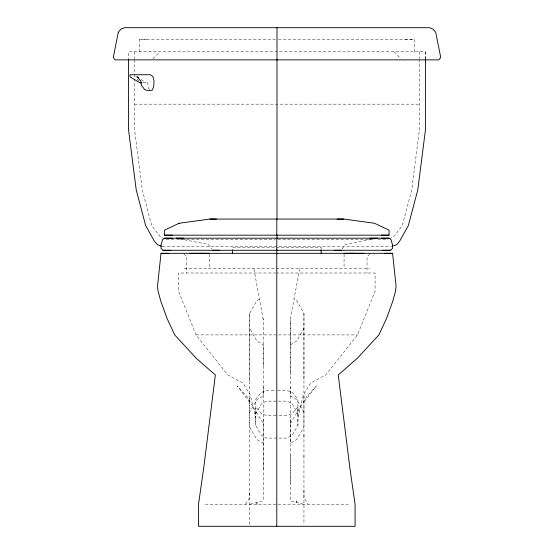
<?xml version="1.0" encoding="UTF-8"?>
<svg xmlns="http://www.w3.org/2000/svg" width="554" height="554" viewBox="0 0 554 554"><rect width="100%" height="100%" fill="white"/><g stroke="black" fill="none" stroke-linecap="round" stroke-linejoin="round"><path stroke-width="0.42" stroke-dasharray="2.77 2.08" d="M249.646 524.596L249.646 490.512M249.646 398.063L249.646 426.919L256.924 439.578L263.226 443.235M249.646 380.986L249.646 313.384L256.924 300.51L259.549 298.959M297.913 418.928L297.913 425.347L292.214 435.25L287.311 438.096L266.287 438.096L261.377 435.25L255.685 425.347L255.685 399.157L261.356 392.467L266.259 390.542L275.989 390.542M256.924 502.36L256.924 504.195L256.924 500.913M263.226 469.162L263.226 419.053M263.226 386.997L263.226 395.985L256.924 399.642L249.646 412.301M263.226 365.633L263.226 344.844L256.924 341.132L249.646 328.252M263.226 319.478L253.843 268.648M290.372 482.679L290.372 453.774M290.372 434.461L290.372 443.235L296.674 439.578L303.952 426.919L303.952 394.49M290.372 432.515L290.372 319.478M296.674 502.36L296.674 500.913L296.674 504.195M297.913 408.111L297.913 417.564L303.294 395.168L310.572 383.084L325.752 375.03L357.489 334.9L375.079 291.286L375.079 273.011L276.799 273.011M303.952 455.769L303.952 497.527L307.982 504.195M303.952 436.725L303.952 313.384L296.674 300.51L294.049 298.959M414.621 51.806L414.621 39.729L277.859 39.729M425.465 59.056L425.465 51.806L128.535 51.806L128.535 59.056M299.756 268.648L290.372 318.481L290.372 375.03M303.952 328.252L296.674 341.132L290.372 344.844M255.685 413.873L261.377 403.97L266.287 401.124L287.311 401.124L292.214 403.97L297.913 413.873M290.372 423.519L306.75 396.449L316.473 385.813L303.952 402.259M245.616 504.195L249.646 497.527L249.646 313.384M342.026 248.981L345.419 244.397L373.902 238.857M297.913 406.885L292.242 413.575L287.339 415.507L276.799 415.507M369.864 253.912L367.018 256.904L367.018 273.011M153.042 58.717L159.947 51.806M389.192 238.802L393.569 236.911L402.273 225.63L411.705 190.091L419.42 129.705L419.42 59.597M250.29 504.195L263.226 500.788L263.226 318.481M139.379 51.806L139.379 39.729L275.276 39.729M139.379 39.729L148.881 39.729M405.119 39.729L414.621 39.729M142.468 82.802L147.71 82.802L148.403 87.823L150.182 90.655M134.58 104.166L419.42 104.166M166.262 239.432L176.103 239.432M176.948 239.432L275.276 239.432M277.866 239.432L375.01 239.432M377.897 239.432L387.738 239.432M162.447 246.475L391.553 246.475M184.219 268.648L369.38 268.648M276.003 273.011L178.52 273.011L178.52 291.286L196.109 334.9L227.846 375.03L243.019 383.084L250.304 395.168L255.685 417.564L255.685 408.111M196.109 334.9L357.489 334.9M277.609 390.542L287.339 390.542L292.242 392.467L297.913 399.157L297.913 425.347M275.989 415.507L266.259 415.507L261.356 413.575L255.685 406.885M205.292 504.195L348.307 504.195M179.662 238.857L208.152 244.397L211.545 248.981M303.308 504.195L290.372 500.788L290.372 419.053M164.808 238.802L160.431 236.911L151.727 225.63L142.295 190.091L134.58 129.705L134.58 79.506M141.152 79.547L145.861 82.802M139.22 80.898L137.302 79.464L135.903 76.258M394.053 51.806L400.957 58.717M183.727 253.912L186.573 256.904L186.573 273.011M249.646 402.259L237.126 385.813L246.849 396.449L263.226 423.519M303.952 412.301L296.674 399.642L290.372 395.985L290.372 386.997M425.465 51.806L425.465 58.731M419.42 51.806L419.42 58.731M344.069 254.168L344.069 268.648M321.133 249.002L321.133 247.278L232.458 247.278L232.458 249.002M303.952 313.384L303.952 380.986M303.952 434.738L303.952 457.549M303.952 490.512L303.952 524.596M255.685 418.928L255.685 425.347M209.53 254.168L209.53 268.648M134.58 51.806L134.58 58.731M134.58 59.597L134.58 78.64"/><path stroke-width="0.83" d="M276.314 250.297L276.785 250.297L276.785 238.213M276.799 235.194L276.799 219.079M277 59.867L277 27.7M381.277 235.194L389.046 235.18L389.046 230.145L374.462 223.255L343.792 219.065L209.807 219.065L179.136 223.255M168.859 253.317L161.006 253.323L157.502 286.314L158.105 291.286L160.729 300.961L167.066 318.481L174.759 334.969L196.109 358.119L215.354 374.982L203.637 468.566L198.526 504.195L198.526 526.3L355.072 526.3L355.072 504.195L349.962 468.566L338.245 374.982L357.489 358.119L378.839 334.969L386.533 318.481L392.869 300.961L395.494 291.286L396.096 286.314L392.585 253.323L384.739 253.317M382.786 250.297L390.591 250.283L392.578 248.303L392.578 245.131L391.02 239.688L389.046 238.199L164.517 238.199L162.544 239.688L160.992 245.131L160.985 248.303L162.973 250.283L170.784 250.297M179.143 223.255L164.552 230.145L164.552 235.18L172.329 235.194M392.274 246.232L396.588 244.736L399.607 241.212L408.319 225.63L417.751 190.091L425.465 129.705L425.465 59.597M375.57 238.532L377.253 238.206L369.767 238.213M337.13 219.079L343.792 219.065M381.27 238.213L389.046 238.199M334.464 250.297L341.056 250.29L339.837 250.29M141.776 82.802L139.927 82.802L130.024 76.764L130.024 74.748L150.494 74.748L152.883 76.507L153.998 80.635L153.763 86.299L152.281 90.06L150.182 90.655L148.333 90.655L144.732 89.603L141.395 85.316L140.771 80.815L137.122 76.764L138.465 77.692M164.552 235.18L389.046 235.18M213.733 250.29L212.507 250.29L219.107 250.297M162.966 250.283L390.598 250.283M199.239 253.323L209.53 253.317M161.006 253.323L392.585 253.323M349.775 253.323L363.971 253.317M209.807 219.065L216.469 219.079M164.524 238.199L172.294 238.213M183.796 238.213L176.317 238.206L177.993 238.532M344.069 253.317L354.359 253.323M189.627 253.317L203.824 253.323M276.785 250.297L277.256 250.297M161.726 246.232L157.412 244.736L154.393 241.212L145.681 225.63L136.249 190.091L128.535 129.705L128.535 59.597M321.133 249.861L321.133 253.317M277 59.59L277 218.719M277 235.152L277 238.615M276.792 249.861L276.799 526.3M232.458 249.861L232.458 253.317M118.286 32.361L113.279 57.36L114.99 59.867L439.01 59.867L440.721 57.36L435.714 32.361L433.186 29.196L429.454 27.7L124.546 27.7L120.814 29.196L118.286 32.361"/></g></svg>
